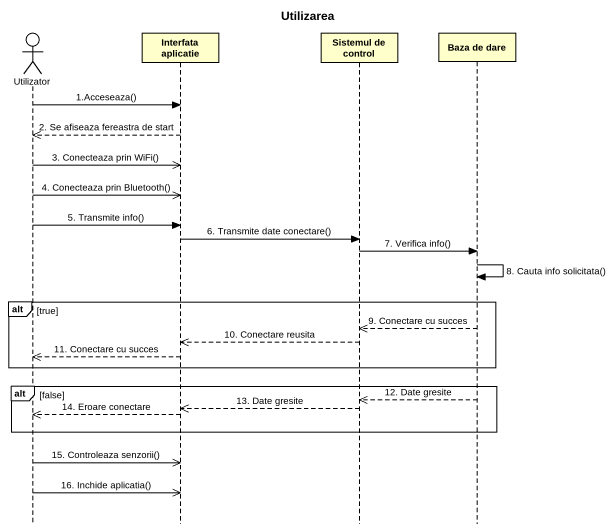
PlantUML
@startuml
title Utilizarea
hide footbox
actor Utilizator
participant "Interfata aplicatie" as Interfata_aplicatie
participant "Sistemul de control" as Sistemul_de_control
participant "Baza de dare" as Baza_de_dare

Utilizator -> Interfata_aplicatie : 1.Acceseaza()
Interfata_aplicatie -->> Utilizator : 2. Se afiseaza fereastra de start
Utilizator ->> Interfata_aplicatie : 3. Conecteaza prin WiFi()
Utilizator ->> Interfata_aplicatie : 4. Conecteaza prin Bluetooth()
Utilizator -> Interfata_aplicatie : 5. Transmite info()
Interfata_aplicatie -> Sistemul_de_control : 6. Transmite date conectare()
Sistemul_de_control -> Baza_de_dare : 7. Verifica info()
Baza_de_dare -> Baza_de_dare : 8. Cauta info solicitata()
alt true
  Baza_de_dare -->> Sistemul_de_control : 9. Conectare cu succes
  Sistemul_de_control -->> Interfata_aplicatie : 10. Conectare reusita
  Interfata_aplicatie -->> Utilizator : 11. Conectare cu succes
end
alt false
  Baza_de_dare -->> Sistemul_de_control : 12. Date gresite
  Sistemul_de_control -->> Interfata_aplicatie : 13. Date gresite
  Interfata_aplicatie -->> Utilizator : 14. Eroare conectare
end
Utilizator ->> Interfata_aplicatie : 15. Controleaza senzorii()
Utilizator ->> Interfata_aplicatie : 16. Inchide aplicatia()
@enduml
